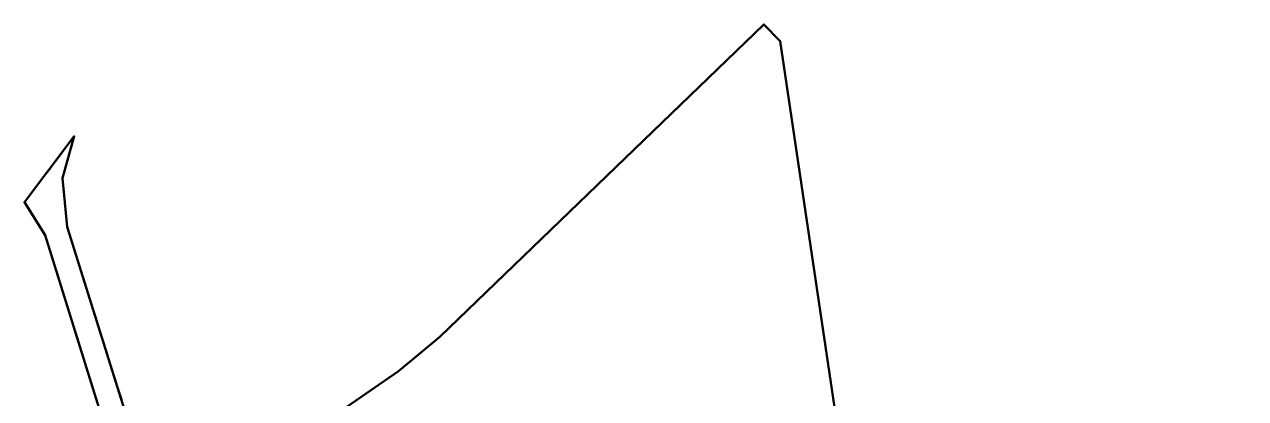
# Model space of a CAD drawing. Header units: metres. Extents: x 2513914 to 2544706, y 1140005 to 1171926.
# Drawn here: x 2515401.5 to 2515557.9, y 1146969.2 to 1147017.1 of the extents above; entities that cross this region are included whole.
import ezdxf

# ---------------------------------------------------------------- set-up
doc = ezdxf.new("R2010")
doc.units = ezdxf.units.M
doc.linetypes.add('MO_G', pattern=[2.5, 1.5, -1])
doc.layers.add('MO_RPL', color=7, linetype='MO_G', lineweight=40)
doc.layers.add('MO_RPL_CA', color=7, linetype='Continuous', lineweight=50, true_color=0xffffff)

msp = doc.modelspace()

# ---------------------------------------------------------------- linework, layer by layer
at = {"layer": 'MO_RPL', "flags": 128}
msp.add_lwpolyline([(2515496.15, 1147017.11), (2515498.23, 1147014.95), (2515509.55, 1146938.85), (2515523.72, 1146939.98), (2515520.22, 1146937.25), (2515512.47, 1146931.16), (2515508.28, 1146927.92), (2515499, 1146920.44), (2515496.51, 1146918.99), (2515489.29, 1146913.2), (2515487.85, 1146912.03), (2515484.25, 1146909.81), (2515480.82, 1146907.66), (2515471.78, 1146902.05), (2515471.13, 1146901.68), (2515483.05, 1146876.81), (2515496.37, 1146849.04), (2515525.34, 1146861.31), (2515524.56, 1146857.19), (2515541.39, 1146828.61), (2515557.86, 1146800.66), (2515557.11, 1146796.55), (2515548.29, 1146740.11), (2515553.06, 1146737.83), (2515547.53, 1146734.91), (2515537.45, 1146729.6), (2515511.07, 1146706.44), (2515496.12, 1146700.82), (2515487.39, 1146697.54), (2515483.44, 1146710.67), (2515466.87, 1146765.67), (2515465.93, 1146768.81), (2515444.98, 1146844.25), (2515442.71, 1146861.62), (2515441.86, 1146868.74), (2515438.33, 1146877.47), (2515436.81, 1146878.67), (2515434.88, 1146878.47), (2515436.03, 1146887.96), (2515417.53, 1146947.14), (2515404.14, 1146990.17), (2515401.46, 1146994.37), (2515407.85, 1147002.81), (2515406.33, 1146997.45), (2515406.92, 1146991.2), (2515417.16, 1146958.69), (2515419.38, 1146955.59), (2515421.85, 1146954.92), (2515425.13, 1146956.02), (2515449.39, 1146972.75), (2515454.67, 1146977.13)], close=True, dxfattribs=at)
at = {"layer": 'MO_RPL_CA', "flags": 128}
for points in [[(2515425.13, 1146956.02), (2515449.39, 1146972.75), (2515454.67, 1146977.13), (2515496.15, 1147017.11), (2515498.23, 1147014.95), (2515509.55, 1146938.85)], [(2515417.53, 1146947.14), (2515404.14, 1146990.17), (2515401.46, 1146994.37), (2515407.85, 1147002.81), (2515406.33, 1146997.45), (2515406.92, 1146991.2), (2515417.16, 1146958.69)]]:
    msp.add_lwpolyline(points, dxfattribs=at)

doc.saveas('drawing.dxf')
